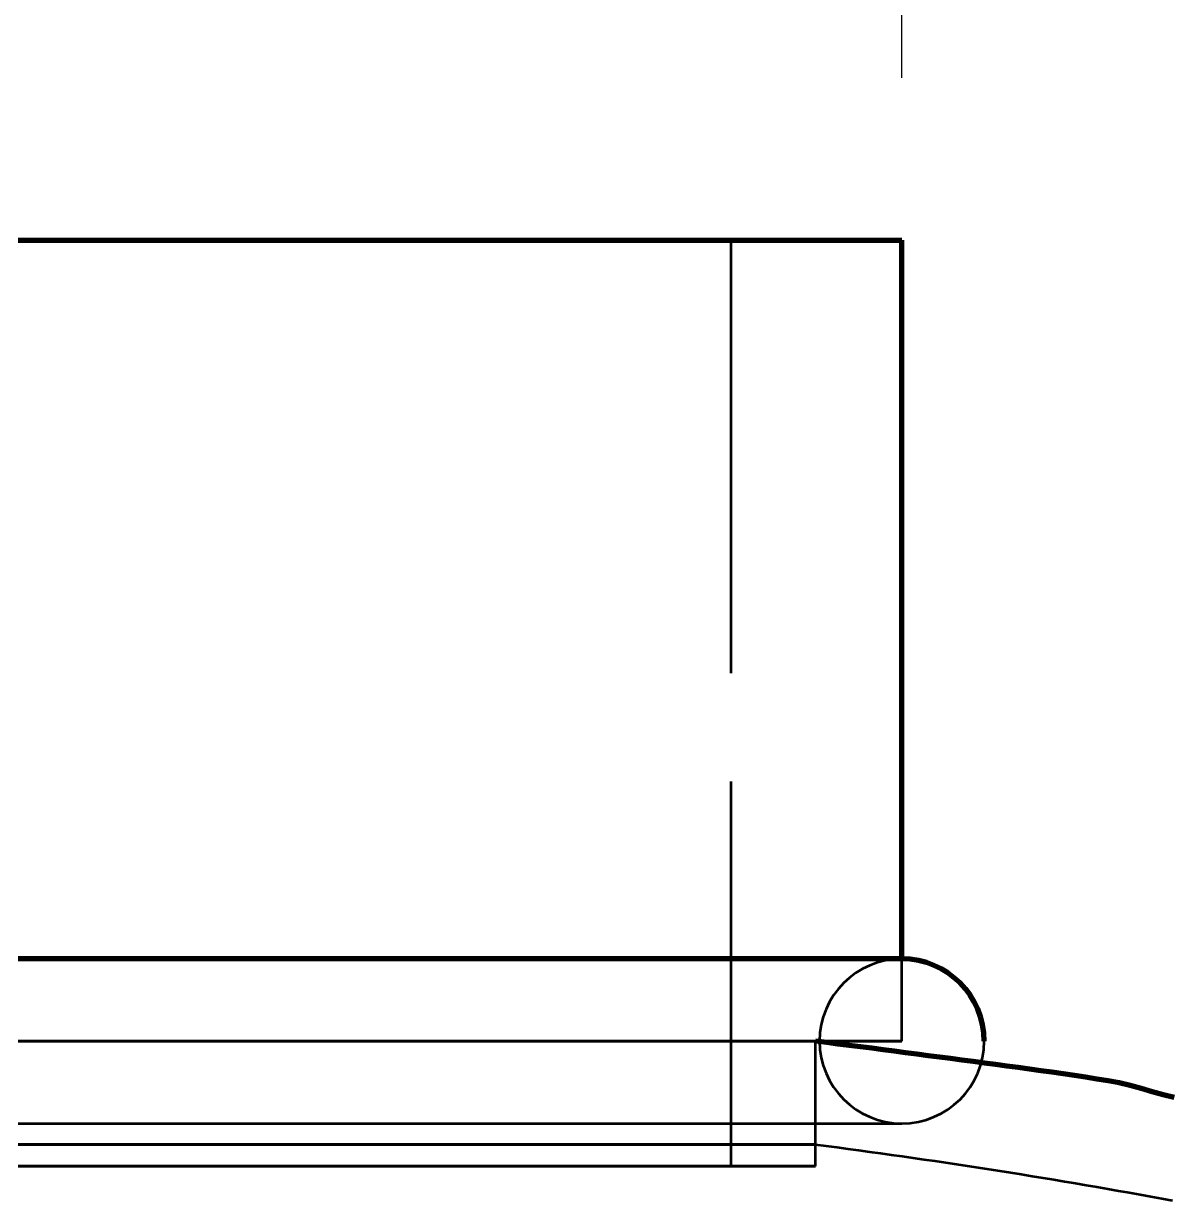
# Model space of a CAD drawing. Header units: millimetres. Extents: x 0 to 1554, y 0 to 420.
# Drawn here: x 117.44 to 128.02, y 355.16 to 366.03 of the extents above; entities that cross this region are included whole.
import ezdxf

# ---------------------------------------------------------------- set-up
doc = ezdxf.new("R2010")
doc.units = ezdxf.units.MM
doc.linetypes.add('IRAM-E-TRAZOS', pattern=[5, 4, -1])
for name, color, linetype, lineweight in [('01-VISIBLE', 7, 'CONTINUOUS', 70), ('02-OCULTA', 4, 'IRAM-E-TRAZOS', 35), ('04-COTA', 3, 'CONTINUOUS', 18)]:
    doc.layers.add(name, color=color, linetype=linetype, lineweight=lineweight)
doc.styles.add('ISO3098', font='isocpeur.ttf')
doc.dimstyles.new('FLAMA-IRAM', dxfattribs={"dimtxt": 3.5, "dimasz": 3.5, "dimexe": 2, "dimexo": 1.5, "dimgap": 1, "dimtad": 1, "dimdec": 1, "dimtxsty": 'ISO3098', "dimblk": 'IRAM_FLECHA', "dimblk1": 'IRAM_FLECHA', "dimblk2": 'IRAM_FLECHA', "dimcen": 2.5, "dimclrd": 256, "dimclre": 256, "dimclrt": 256, "dimazin": 3, "dimtfac": 1, "dimtmove": 0, "dimatfit": 3, "dimlwd": 18, "dimlwe": 18})

# ---------------------------------------------------------------- blocks, each defined once
blk = doc.blocks.new('IRAM_FLECHA')
blk.add_solid([(0, 0), (-1, 0.125), (-1, -0.125)])

msp = doc.modelspace()

# ---------------------------------------------------------------- linework, layer by layer
at = {"layer": '01-VISIBLE'}
msp.add_line((125.55, 357.388), (125.55, 364.028), dxfattribs=at)
for points in [[(117.39, 364.028), (117.47, 364.028), (117.55, 364.028), (117.63, 364.028), (117.71, 364.028), (117.79, 364.028), (117.87, 364.028), (117.95, 364.028), (118.03, 364.028), (118.11, 364.028), (118.19, 364.028), (118.27, 364.028), (118.35, 364.028), (118.43, 364.028), (118.51, 364.028), (118.59, 364.028), (118.67, 364.028), (118.75, 364.028), (118.83, 364.028), (118.91, 364.028), (118.99, 364.028), (119.07, 364.028), (119.15, 364.028), (119.23, 364.028), (119.31, 364.028), (119.39, 364.028), (119.47, 364.028), (119.55, 364.028), (119.63, 364.028), (119.71, 364.028), (119.79, 364.028), (119.87, 364.028), (119.95, 364.028), (120.03, 364.028), (120.11, 364.028), (120.19, 364.028), (120.27, 364.028), (120.35, 364.028), (120.43, 364.028), (120.51, 364.028), (120.59, 364.028), (120.67, 364.028), (120.75, 364.028), (120.83, 364.028), (120.91, 364.028), (120.99, 364.028), (121.07, 364.028), (121.15, 364.028), (121.23, 364.028), (121.31, 364.028), (121.39, 364.028), (121.47, 364.028), (121.55, 364.028), (121.63, 364.028), (121.71, 364.028), (121.79, 364.028), (121.87, 364.028), (121.95, 364.028), (122.03, 364.028), (122.11, 364.028), (122.19, 364.028), (122.27, 364.028), (122.35, 364.028), (122.43, 364.028), (122.51, 364.028), (122.59, 364.028), (122.67, 364.028), (122.75, 364.028), (122.83, 364.028), (122.91, 364.028), (122.99, 364.028), (123.07, 364.028), (123.15, 364.028), (123.23, 364.028), (123.31, 364.028), (123.39, 364.028), (123.47, 364.028), (123.55, 364.028), (123.63, 364.028), (123.71, 364.028), (123.79, 364.028), (123.87, 364.028), (123.95, 364.028), (124.03, 364.028), (124.11, 364.028), (124.19, 364.028), (124.27, 364.028), (124.35, 364.028), (124.43, 364.028), (124.51, 364.028), (124.59, 364.028), (124.67, 364.028), (124.75, 364.028), (124.83, 364.028), (124.91, 364.028), (124.99, 364.028), (125.07, 364.028), (125.15, 364.028), (125.23, 364.028), (125.31, 364.028), (125.39, 364.028), (125.47, 364.028), (125.55, 364.028)], [(125.55, 357.388), (125.47, 357.388), (125.39, 357.388), (125.31, 357.388), (125.23, 357.388), (125.15, 357.388), (125.07, 357.388), (124.99, 357.388), (124.91, 357.388), (124.83, 357.388), (124.75, 357.388), (124.67, 357.388), (124.59, 357.388), (124.51, 357.388), (124.43, 357.388), (124.35, 357.388), (124.27, 357.388), (124.19, 357.388), (124.11, 357.388), (124.03, 357.388), (123.95, 357.388), (123.87, 357.388), (123.79, 357.388), (123.71, 357.388), (123.63, 357.388), (123.55, 357.388), (123.47, 357.388), (123.39, 357.388), (123.31, 357.388), (123.23, 357.388), (123.15, 357.388), (123.07, 357.388), (122.99, 357.388), (122.91, 357.388), (122.83, 357.388), (122.75, 357.388), (122.67, 357.388), (122.59, 357.388), (122.51, 357.388), (122.43, 357.388), (122.35, 357.388), (122.27, 357.388), (122.19, 357.388), (122.11, 357.388), (122.03, 357.388), (121.95, 357.388), (121.87, 357.388), (121.79, 357.388), (121.71, 357.388), (121.63, 357.388), (121.55, 357.388), (121.47, 357.388), (121.39, 357.388), (121.31, 357.388), (121.23, 357.388), (121.15, 357.388), (121.07, 357.388), (120.99, 357.388), (120.91, 357.388), (120.83, 357.388), (120.75, 357.388), (120.67, 357.388), (120.59, 357.388), (120.51, 357.388), (120.43, 357.388), (120.35, 357.388), (120.27, 357.388), (120.19, 357.388), (120.11, 357.388), (120.03, 357.388), (119.95, 357.388), (119.87, 357.388), (119.79, 357.388), (119.71, 357.388), (119.63, 357.388), (119.55, 357.388), (119.47, 357.388), (119.39, 357.388), (119.31, 357.388), (119.23, 357.388), (119.15, 357.388), (119.07, 357.388), (118.99, 357.388), (118.91, 357.388), (118.83, 357.388), (118.75, 357.388), (118.67, 357.388), (118.59, 357.388), (118.51, 357.388), (118.43, 357.388), (118.35, 357.388), (118.27, 357.388), (118.19, 357.388), (118.11, 357.388), (118.03, 357.388), (117.95, 357.388), (117.87, 357.388), (117.79, 357.388), (117.71, 357.388), (117.63, 357.388), (117.55, 357.388), (117.47, 357.388), (117.39, 357.388)], [(128.063, 356.108), (127.962, 356.133), (127.86, 356.161), (127.76, 356.191), (127.659, 356.219), (127.557, 356.242), (127.454, 356.261), (127.35, 356.278), (127.247, 356.295), (127.143, 356.311), (127.039, 356.326), (126.935, 356.341), (126.832, 356.355), (126.728, 356.37), (126.624, 356.384), (126.52, 356.398), (126.416, 356.412), (126.312, 356.426), (126.208, 356.44), (126.104, 356.454), (126, 356.467), (125.896, 356.481), (125.792, 356.494), (125.688, 356.508), (125.584, 356.521), (125.48, 356.535), (125.376, 356.548), (125.272, 356.562), (125.168, 356.575), (125.064, 356.588), (124.96, 356.601), (124.856, 356.615), (124.752, 356.628)]]:
    msp.add_lwpolyline(points, dxfattribs=at)
msp.add_arc((125.55, 356.628), 0.76, 0, 90, dxfattribs=at)
at = {"layer": '02-OCULTA'}
for p, q in [((123.97, 364.028), (123.97, 355.474)), ((125.55, 356.628), (125.55, 357.388)), ((124.75, 356.628), (124.75, 355.674)), ((124.752, 355.474), (124.752, 356.628))]:
    msp.add_line(p, q, dxfattribs=at)
for points in [[(125.55, 364.028), (125.47, 364.028), (125.39, 364.028), (125.31, 364.028), (125.23, 364.028), (125.15, 364.028), (125.07, 364.028), (124.99, 364.028), (124.91, 364.028), (124.83, 364.028), (124.75, 364.028), (124.67, 364.028), (124.59, 364.028), (124.51, 364.028), (124.43, 364.028), (124.35, 364.028), (124.27, 364.028), (124.19, 364.028), (124.11, 364.028), (124.03, 364.028), (123.95, 364.028), (123.87, 364.028), (123.79, 364.028), (123.71, 364.028), (123.63, 364.028), (123.55, 364.028), (123.47, 364.028), (123.39, 364.028), (123.31, 364.028), (123.23, 364.028), (123.15, 364.028), (123.07, 364.028), (122.99, 364.028), (122.91, 364.028), (122.83, 364.028), (122.75, 364.028), (122.67, 364.028), (122.59, 364.028), (122.51, 364.028), (122.43, 364.028), (122.35, 364.028), (122.27, 364.028), (122.19, 364.028), (122.11, 364.028), (122.03, 364.028), (121.95, 364.028), (121.87, 364.028), (121.79, 364.028), (121.71, 364.028), (121.63, 364.028), (121.55, 364.028), (121.47, 364.028), (121.39, 364.028), (121.31, 364.028), (121.23, 364.028), (121.15, 364.028), (121.07, 364.028), (120.99, 364.028), (120.91, 364.028), (120.83, 364.028), (120.75, 364.028), (120.67, 364.028), (120.59, 364.028), (120.51, 364.028), (120.43, 364.028), (120.35, 364.028), (120.27, 364.028), (120.19, 364.028), (120.11, 364.028), (120.03, 364.028), (119.95, 364.028), (119.87, 364.028), (119.79, 364.028), (119.71, 364.028), (119.63, 364.028), (119.55, 364.028), (119.47, 364.028), (119.39, 364.028), (119.31, 364.028), (119.23, 364.028), (119.15, 364.028), (119.07, 364.028), (118.99, 364.028), (118.91, 364.028), (118.83, 364.028), (118.75, 364.028), (118.67, 364.028), (118.59, 364.028), (118.51, 364.028), (118.43, 364.028), (118.35, 364.028), (118.27, 364.028), (118.19, 364.028), (118.11, 364.028), (118.03, 364.028), (117.95, 364.028), (117.87, 364.028), (117.79, 364.028), (117.71, 364.028), (117.63, 364.028), (117.55, 364.028), (117.47, 364.028), (117.39, 364.028)], [(123.97, 364.028), (123.89, 364.028), (123.81, 364.028), (123.729, 364.028), (123.649, 364.028), (123.569, 364.028), (123.489, 364.028), (123.408, 364.028), (123.328, 364.028), (123.248, 364.028), (123.168, 364.028), (123.088, 364.028), (123.007, 364.028), (122.927, 364.028), (122.847, 364.028), (122.767, 364.028), (122.686, 364.028), (122.606, 364.028), (122.526, 364.028), (122.446, 364.028), (122.366, 364.028), (122.285, 364.028), (122.205, 364.028), (122.125, 364.028), (122.045, 364.028), (121.964, 364.028), (121.884, 364.028), (121.804, 364.028), (121.724, 364.028), (121.644, 364.028), (121.563, 364.028), (121.483, 364.028), (121.403, 364.028), (121.323, 364.028), (121.242, 364.028), (121.162, 364.028), (121.082, 364.028), (121.002, 364.028), (120.922, 364.028), (120.841, 364.028), (120.761, 364.028), (120.681, 364.028), (120.601, 364.028), (120.52, 364.028), (120.44, 364.028), (120.36, 364.028), (120.28, 364.028), (120.2, 364.028), (120.119, 364.028), (120.039, 364.028), (119.959, 364.028), (119.879, 364.028), (119.798, 364.028), (119.718, 364.028), (119.638, 364.028), (119.558, 364.028), (119.478, 364.028), (119.397, 364.028), (119.317, 364.028), (119.237, 364.028), (119.157, 364.028), (119.076, 364.028), (118.996, 364.028), (118.916, 364.028), (118.836, 364.028), (118.756, 364.028), (118.675, 364.028), (118.595, 364.028), (118.515, 364.028), (118.435, 364.028), (118.354, 364.028), (118.274, 364.028), (118.194, 364.028), (118.114, 364.028), (118.034, 364.028), (117.953, 364.028), (117.873, 364.028), (117.793, 364.028), (117.713, 364.028), (117.632, 364.028), (117.552, 364.028), (117.472, 364.028), (117.392, 364.028)], [(117.392, 364.028), (117.472, 364.028), (117.552, 364.028), (117.632, 364.028), (117.713, 364.028), (117.793, 364.028), (117.873, 364.028), (117.953, 364.028), (118.034, 364.028), (118.114, 364.028), (118.194, 364.028), (118.274, 364.028), (118.354, 364.028), (118.435, 364.028), (118.515, 364.028), (118.595, 364.028), (118.675, 364.028), (118.756, 364.028), (118.836, 364.028), (118.916, 364.028), (118.996, 364.028), (119.076, 364.028), (119.157, 364.028), (119.237, 364.028), (119.317, 364.028), (119.397, 364.028), (119.478, 364.028), (119.558, 364.028), (119.638, 364.028), (119.718, 364.028), (119.798, 364.028), (119.879, 364.028), (119.959, 364.028), (120.039, 364.028), (120.119, 364.028), (120.2, 364.028), (120.28, 364.028), (120.36, 364.028), (120.44, 364.028), (120.52, 364.028), (120.601, 364.028), (120.681, 364.028), (120.761, 364.028), (120.841, 364.028), (120.922, 364.028), (121.002, 364.028), (121.082, 364.028), (121.162, 364.028), (121.242, 364.028), (121.323, 364.028), (121.403, 364.028), (121.483, 364.028), (121.563, 364.028), (121.644, 364.028), (121.724, 364.028), (121.804, 364.028), (121.884, 364.028), (121.964, 364.028), (122.045, 364.028), (122.125, 364.028), (122.205, 364.028), (122.285, 364.028), (122.366, 364.028), (122.446, 364.028), (122.526, 364.028), (122.606, 364.028), (122.686, 364.028), (122.767, 364.028), (122.847, 364.028), (122.927, 364.028), (123.007, 364.028), (123.088, 364.028), (123.168, 364.028), (123.248, 364.028), (123.328, 364.028), (123.408, 364.028), (123.489, 364.028), (123.569, 364.028), (123.649, 364.028), (123.729, 364.028), (123.81, 364.028), (123.89, 364.028), (123.97, 364.028)], [(125.55, 357.388), (125.47, 357.388), (125.39, 357.388), (125.31, 357.388), (125.23, 357.388), (125.15, 357.388), (125.07, 357.388), (124.99, 357.388), (124.91, 357.388), (124.83, 357.388), (124.75, 357.388), (124.67, 357.388), (124.59, 357.388), (124.51, 357.388), (124.43, 357.388), (124.35, 357.388), (124.27, 357.388), (124.19, 357.388), (124.11, 357.388), (124.03, 357.388), (123.95, 357.388), (123.87, 357.388), (123.79, 357.388), (123.71, 357.388), (123.63, 357.388), (123.55, 357.388), (123.47, 357.388), (123.39, 357.388), (123.31, 357.388), (123.23, 357.388), (123.15, 357.388), (123.07, 357.388), (122.99, 357.388), (122.91, 357.388), (122.83, 357.388), (122.75, 357.388), (122.67, 357.388), (122.59, 357.388), (122.51, 357.388), (122.43, 357.388), (122.35, 357.388), (122.27, 357.388), (122.19, 357.388), (122.11, 357.388), (122.03, 357.388), (121.95, 357.388), (121.87, 357.388), (121.79, 357.388), (121.71, 357.388), (121.63, 357.388), (121.55, 357.388), (121.47, 357.388), (121.39, 357.388), (121.31, 357.388), (121.23, 357.388), (121.15, 357.388), (121.07, 357.388), (120.99, 357.388), (120.91, 357.388), (120.83, 357.388), (120.75, 357.388), (120.67, 357.388), (120.59, 357.388), (120.51, 357.388), (120.43, 357.388), (120.35, 357.388), (120.27, 357.388), (120.19, 357.388), (120.11, 357.388), (120.03, 357.388), (119.95, 357.388), (119.87, 357.388), (119.79, 357.388), (119.71, 357.388), (119.63, 357.388), (119.55, 357.388), (119.47, 357.388), (119.39, 357.388), (119.31, 357.388), (119.23, 357.388), (119.15, 357.388), (119.07, 357.388), (118.99, 357.388), (118.91, 357.388), (118.83, 357.388), (118.75, 357.388), (118.67, 357.388), (118.59, 357.388), (118.51, 357.388), (118.43, 357.388), (118.35, 357.388), (118.27, 357.388), (118.19, 357.388), (118.11, 357.388), (118.03, 357.388), (117.95, 357.388), (117.87, 357.388), (117.79, 357.388), (117.71, 357.388), (117.63, 357.388), (117.55, 357.388), (117.47, 357.388), (117.39, 357.388)], [(124.752, 356.628), (124.672, 356.628), (124.592, 356.628), (124.512, 356.628), (124.432, 356.628), (124.352, 356.628), (124.272, 356.628), (124.192, 356.628), (124.112, 356.628), (124.032, 356.628), (123.952, 356.628), (123.872, 356.628), (123.792, 356.628), (123.712, 356.628), (123.632, 356.628), (123.552, 356.628), (123.472, 356.628), (123.392, 356.628), (123.312, 356.628), (123.232, 356.628), (123.152, 356.628), (123.072, 356.628), (122.992, 356.628), (122.912, 356.628), (122.832, 356.628), (122.751, 356.628), (122.671, 356.628), (122.591, 356.628), (122.511, 356.628), (122.431, 356.628), (122.351, 356.628), (122.271, 356.628), (122.191, 356.628), (122.111, 356.628), (122.031, 356.628), (121.951, 356.628), (121.871, 356.628), (121.791, 356.628), (121.711, 356.628), (121.631, 356.628), (121.551, 356.628), (121.471, 356.628), (121.391, 356.628), (121.311, 356.628), (121.231, 356.628), (121.151, 356.628), (121.071, 356.628), (120.991, 356.628), (120.911, 356.628), (120.831, 356.628), (120.751, 356.628), (120.671, 356.628), (120.591, 356.628), (120.511, 356.628), (120.431, 356.628), (120.351, 356.628), (120.271, 356.628), (120.191, 356.628), (120.111, 356.628), (120.031, 356.628), (119.951, 356.628), (119.871, 356.628), (119.791, 356.628), (119.711, 356.628), (119.631, 356.628), (119.551, 356.628), (119.471, 356.628), (119.391, 356.628), (119.311, 356.628), (119.231, 356.628), (119.151, 356.628), (119.071, 356.628), (118.991, 356.628), (118.911, 356.628), (118.831, 356.628), (118.751, 356.628), (118.67, 356.628), (118.59, 356.628), (118.51, 356.628), (118.43, 356.628), (118.35, 356.628), (118.27, 356.628), (118.19, 356.628), (118.11, 356.628), (118.03, 356.628), (117.95, 356.628), (117.87, 356.628), (117.79, 356.628), (117.71, 356.628), (117.63, 356.628), (117.55, 356.628), (117.47, 356.628), (117.39, 356.628)], [(117.39, 356.628), (117.47, 356.628), (117.55, 356.628), (117.63, 356.628), (117.71, 356.628), (117.79, 356.628), (117.87, 356.628), (117.95, 356.628), (118.03, 356.628), (118.11, 356.628), (118.19, 356.628), (118.27, 356.628), (118.35, 356.628), (118.43, 356.628), (118.51, 356.628), (118.59, 356.628), (118.67, 356.628), (118.751, 356.628), (118.831, 356.628), (118.911, 356.628), (118.991, 356.628), (119.071, 356.628), (119.151, 356.628), (119.231, 356.628), (119.311, 356.628), (119.391, 356.628), (119.471, 356.628), (119.551, 356.628), (119.631, 356.628), (119.711, 356.628), (119.791, 356.628), (119.871, 356.628), (119.951, 356.628), (120.031, 356.628), (120.111, 356.628), (120.191, 356.628), (120.271, 356.628), (120.351, 356.628), (120.431, 356.628), (120.511, 356.628), (120.591, 356.628), (120.671, 356.628), (120.751, 356.628), (120.831, 356.628), (120.911, 356.628), (120.991, 356.628), (121.071, 356.628), (121.151, 356.628), (121.231, 356.628), (121.311, 356.628), (121.391, 356.628), (121.471, 356.628), (121.551, 356.628), (121.631, 356.628), (121.711, 356.628), (121.791, 356.628), (121.871, 356.628), (121.951, 356.628), (122.031, 356.628), (122.111, 356.628), (122.191, 356.628), (122.271, 356.628), (122.351, 356.628), (122.431, 356.628), (122.511, 356.628), (122.591, 356.628), (122.671, 356.628), (122.751, 356.628), (122.832, 356.628), (122.912, 356.628), (122.992, 356.628), (123.072, 356.628), (123.152, 356.628), (123.232, 356.628), (123.312, 356.628), (123.392, 356.628), (123.472, 356.628), (123.552, 356.628), (123.632, 356.628), (123.712, 356.628), (123.792, 356.628), (123.872, 356.628), (123.952, 356.628), (124.032, 356.628), (124.112, 356.628), (124.192, 356.628), (124.272, 356.628), (124.352, 356.628), (124.432, 356.628), (124.512, 356.628), (124.592, 356.628), (124.672, 356.628), (124.752, 356.628)], [(125.55, 356.628), (125.47, 356.628), (125.39, 356.628), (125.31, 356.628), (125.23, 356.628), (125.15, 356.628), (125.07, 356.628), (124.99, 356.628), (124.91, 356.628), (124.83, 356.628), (124.75, 356.628), (124.67, 356.628), (124.59, 356.628), (124.51, 356.628), (124.43, 356.628), (124.35, 356.628), (124.27, 356.628), (124.19, 356.628), (124.11, 356.628), (124.03, 356.628), (123.95, 356.628), (123.87, 356.628), (123.79, 356.628), (123.71, 356.628), (123.63, 356.628), (123.55, 356.628), (123.47, 356.628), (123.39, 356.628), (123.31, 356.628), (123.23, 356.628), (123.15, 356.628), (123.07, 356.628), (122.99, 356.628), (122.91, 356.628), (122.83, 356.628), (122.75, 356.628), (122.67, 356.628), (122.59, 356.628), (122.51, 356.628), (122.43, 356.628), (122.35, 356.628), (122.27, 356.628), (122.19, 356.628), (122.11, 356.628), (122.03, 356.628), (121.95, 356.628), (121.87, 356.628), (121.79, 356.628), (121.71, 356.628), (121.63, 356.628), (121.55, 356.628), (121.47, 356.628), (121.39, 356.628), (121.31, 356.628), (121.23, 356.628), (121.15, 356.628), (121.07, 356.628), (120.99, 356.628), (120.91, 356.628), (120.83, 356.628), (120.75, 356.628), (120.67, 356.628), (120.59, 356.628), (120.51, 356.628), (120.43, 356.628), (120.35, 356.628), (120.27, 356.628), (120.19, 356.628), (120.11, 356.628), (120.03, 356.628), (119.95, 356.628), (119.87, 356.628), (119.79, 356.628), (119.71, 356.628), (119.63, 356.628), (119.55, 356.628), (119.47, 356.628), (119.39, 356.628), (119.31, 356.628), (119.23, 356.628), (119.15, 356.628), (119.07, 356.628), (118.99, 356.628), (118.91, 356.628), (118.83, 356.628), (118.75, 356.628), (118.67, 356.628), (118.59, 356.628), (118.51, 356.628), (118.43, 356.628), (118.35, 356.628), (118.27, 356.628), (118.19, 356.628), (118.11, 356.628), (118.03, 356.628), (117.95, 356.628), (117.87, 356.628), (117.79, 356.628), (117.71, 356.628), (117.63, 356.628), (117.55, 356.628), (117.47, 356.628), (117.39, 356.628)], [(117.39, 356.628), (117.47, 356.628), (117.55, 356.628), (117.63, 356.628), (117.71, 356.628), (117.79, 356.628), (117.87, 356.628), (117.95, 356.628), (118.03, 356.628), (118.11, 356.628), (118.19, 356.628), (118.27, 356.628), (118.35, 356.628), (118.43, 356.628), (118.51, 356.628), (118.59, 356.628), (118.67, 356.628), (118.75, 356.628), (118.83, 356.628), (118.91, 356.628), (118.99, 356.628), (119.07, 356.628), (119.15, 356.628), (119.23, 356.628), (119.31, 356.628), (119.39, 356.628), (119.47, 356.628), (119.55, 356.628), (119.63, 356.628), (119.71, 356.628), (119.79, 356.628), (119.87, 356.628), (119.95, 356.628), (120.03, 356.628), (120.11, 356.628), (120.19, 356.628), (120.27, 356.628), (120.35, 356.628), (120.43, 356.628), (120.51, 356.628), (120.59, 356.628), (120.67, 356.628), (120.75, 356.628), (120.83, 356.628), (120.91, 356.628), (120.99, 356.628), (121.07, 356.628), (121.15, 356.628), (121.23, 356.628), (121.31, 356.628), (121.39, 356.628), (121.47, 356.628), (121.55, 356.628), (121.63, 356.628), (121.71, 356.628), (121.79, 356.628), (121.87, 356.628), (121.95, 356.628), (122.03, 356.628), (122.11, 356.628), (122.19, 356.628), (122.27, 356.628), (122.35, 356.628), (122.43, 356.628), (122.51, 356.628), (122.59, 356.628), (122.67, 356.628), (122.75, 356.628), (122.83, 356.628), (122.91, 356.628), (122.99, 356.628), (123.07, 356.628), (123.15, 356.628), (123.23, 356.628), (123.31, 356.628), (123.39, 356.628), (123.47, 356.628), (123.55, 356.628), (123.63, 356.628), (123.71, 356.628), (123.79, 356.628), (123.87, 356.628), (123.95, 356.628), (124.03, 356.628), (124.11, 356.628), (124.19, 356.628), (124.27, 356.628), (124.35, 356.628), (124.43, 356.628), (124.51, 356.628), (124.59, 356.628), (124.67, 356.628), (124.75, 356.628), (124.83, 356.628), (124.91, 356.628), (124.99, 356.628), (125.07, 356.628), (125.15, 356.628), (125.23, 356.628), (125.31, 356.628), (125.39, 356.628), (125.47, 356.628), (125.55, 356.628)], [(124.75, 356.628), (124.67, 356.628), (124.589, 356.628), (124.509, 356.628), (124.428, 356.628), (124.348, 356.628), (124.268, 356.628), (124.187, 356.628), (124.107, 356.628), (124.026, 356.628), (123.946, 356.628), (123.866, 356.628), (123.785, 356.628), (123.705, 356.628), (123.624, 356.628), (123.544, 356.628), (123.464, 356.628), (123.383, 356.628), (123.303, 356.628), (123.222, 356.628), (123.142, 356.628), (123.062, 356.628), (122.981, 356.628), (122.901, 356.628), (122.82, 356.628), (122.74, 356.628), (122.66, 356.628), (122.579, 356.628), (122.499, 356.628), (122.418, 356.628), (122.338, 356.628), (122.258, 356.628), (122.177, 356.628), (122.097, 356.628), (122.016, 356.628), (121.936, 356.628), (121.856, 356.628), (121.775, 356.628), (121.695, 356.628), (121.614, 356.628), (121.534, 356.628), (121.454, 356.628), (121.373, 356.628), (121.293, 356.628), (121.212, 356.628), (121.132, 356.628), (121.052, 356.628), (120.971, 356.628), (120.891, 356.628), (120.81, 356.628), (120.73, 356.628), (120.649, 356.628), (120.569, 356.628), (120.489, 356.628), (120.408, 356.628), (120.328, 356.628), (120.247, 356.628), (120.167, 356.628), (120.087, 356.628), (120.006, 356.628), (119.926, 356.628), (119.845, 356.628), (119.765, 356.628), (119.685, 356.628), (119.604, 356.628), (119.524, 356.628), (119.443, 356.628), (119.363, 356.628), (119.283, 356.628), (119.202, 356.628), (119.122, 356.628), (119.041, 356.628), (118.961, 356.628), (118.881, 356.628), (118.8, 356.628), (118.72, 356.628), (118.639, 356.628), (118.559, 356.628), (118.479, 356.628), (118.398, 356.628), (118.318, 356.628), (118.237, 356.628), (118.157, 356.628), (118.077, 356.628), (117.996, 356.628), (117.916, 356.628), (117.835, 356.628), (117.755, 356.628), (117.675, 356.628), (117.594, 356.628), (117.514, 356.628), (117.433, 356.628)], [(117.433, 356.628), (117.514, 356.628), (117.594, 356.628), (117.675, 356.628), (117.755, 356.628), (117.835, 356.628), (117.916, 356.628), (117.996, 356.628), (118.077, 356.628), (118.157, 356.628), (118.237, 356.628), (118.318, 356.628), (118.398, 356.628), (118.479, 356.628), (118.559, 356.628), (118.639, 356.628), (118.72, 356.628), (118.8, 356.628), (118.881, 356.628), (118.961, 356.628), (119.041, 356.628), (119.122, 356.628), (119.202, 356.628), (119.283, 356.628), (119.363, 356.628), (119.443, 356.628), (119.524, 356.628), (119.604, 356.628), (119.685, 356.628), (119.765, 356.628), (119.845, 356.628), (119.926, 356.628), (120.006, 356.628), (120.087, 356.628), (120.167, 356.628), (120.247, 356.628), (120.328, 356.628), (120.408, 356.628), (120.489, 356.628), (120.569, 356.628), (120.649, 356.628), (120.73, 356.628), (120.81, 356.628), (120.891, 356.628), (120.971, 356.628), (121.052, 356.628), (121.132, 356.628), (121.212, 356.628), (121.293, 356.628), (121.373, 356.628), (121.454, 356.628), (121.534, 356.628), (121.614, 356.628), (121.695, 356.628), (121.775, 356.628), (121.856, 356.628), (121.936, 356.628), (122.016, 356.628), (122.097, 356.628), (122.177, 356.628), (122.258, 356.628), (122.338, 356.628), (122.418, 356.628), (122.499, 356.628), (122.579, 356.628), (122.66, 356.628), (122.74, 356.628), (122.82, 356.628), (122.901, 356.628), (122.981, 356.628), (123.062, 356.628), (123.142, 356.628), (123.222, 356.628), (123.303, 356.628), (123.383, 356.628), (123.464, 356.628), (123.544, 356.628), (123.624, 356.628), (123.705, 356.628), (123.785, 356.628), (123.866, 356.628), (123.946, 356.628), (124.026, 356.628), (124.107, 356.628), (124.187, 356.628), (124.268, 356.628), (124.348, 356.628), (124.428, 356.628), (124.509, 356.628), (124.589, 356.628), (124.67, 356.628), (124.75, 356.628)], [(124.752, 356.628), (124.752, 356.628), (124.751, 356.628), (124.751, 356.628), (124.751, 356.628), (124.75, 356.628), (124.75, 356.628)], [(117.39, 355.868), (117.47, 355.868), (117.55, 355.868), (117.63, 355.868), (117.71, 355.868), (117.79, 355.868), (117.87, 355.868), (117.95, 355.868), (118.03, 355.868), (118.11, 355.868), (118.19, 355.868), (118.27, 355.868), (118.35, 355.868), (118.43, 355.868), (118.51, 355.868), (118.59, 355.868), (118.67, 355.868), (118.75, 355.868), (118.83, 355.868), (118.91, 355.868), (118.99, 355.868), (119.07, 355.868), (119.15, 355.868), (119.23, 355.868), (119.31, 355.868), (119.39, 355.868), (119.47, 355.868), (119.55, 355.868), (119.63, 355.868), (119.71, 355.868), (119.79, 355.868), (119.87, 355.868), (119.95, 355.868), (120.03, 355.868), (120.11, 355.868), (120.19, 355.868), (120.27, 355.868), (120.35, 355.868), (120.43, 355.868), (120.51, 355.868), (120.59, 355.868), (120.67, 355.868), (120.75, 355.868), (120.83, 355.868), (120.91, 355.868), (120.99, 355.868), (121.07, 355.868), (121.15, 355.868), (121.23, 355.868), (121.31, 355.868), (121.39, 355.868), (121.47, 355.868), (121.55, 355.868), (121.63, 355.868), (121.71, 355.868), (121.79, 355.868), (121.87, 355.868), (121.95, 355.868), (122.03, 355.868), (122.11, 355.868), (122.19, 355.868), (122.27, 355.868), (122.35, 355.868), (122.43, 355.868), (122.51, 355.868), (122.59, 355.868), (122.67, 355.868), (122.75, 355.868), (122.83, 355.868), (122.91, 355.868), (122.99, 355.868), (123.07, 355.868), (123.15, 355.868), (123.23, 355.868), (123.31, 355.868), (123.39, 355.868), (123.47, 355.868), (123.55, 355.868), (123.63, 355.868), (123.71, 355.868), (123.79, 355.868), (123.87, 355.868), (123.95, 355.868), (124.03, 355.868), (124.11, 355.868), (124.19, 355.868), (124.27, 355.868), (124.35, 355.868), (124.43, 355.868), (124.51, 355.868), (124.59, 355.868), (124.67, 355.868), (124.75, 355.868), (124.83, 355.868), (124.91, 355.868), (124.99, 355.868), (125.07, 355.868), (125.15, 355.868), (125.23, 355.868), (125.31, 355.868), (125.39, 355.868), (125.47, 355.868), (125.55, 355.868)], [(117.39, 355.868), (117.47, 355.868), (117.55, 355.868), (117.63, 355.868), (117.71, 355.868), (117.79, 355.868), (117.87, 355.868), (117.95, 355.868), (118.03, 355.868), (118.11, 355.868), (118.19, 355.868), (118.27, 355.868), (118.35, 355.868), (118.43, 355.868), (118.51, 355.868), (118.59, 355.868), (118.67, 355.868), (118.75, 355.868), (118.83, 355.868), (118.91, 355.868), (118.99, 355.868), (119.07, 355.868), (119.15, 355.868), (119.23, 355.868), (119.31, 355.868), (119.39, 355.868), (119.47, 355.868), (119.55, 355.868), (119.63, 355.868), (119.71, 355.868), (119.79, 355.868), (119.87, 355.868), (119.95, 355.868), (120.03, 355.868), (120.11, 355.868), (120.19, 355.868), (120.27, 355.868), (120.35, 355.868), (120.43, 355.868), (120.51, 355.868), (120.59, 355.868), (120.67, 355.868), (120.75, 355.868), (120.83, 355.868), (120.91, 355.868), (120.99, 355.868), (121.07, 355.868), (121.15, 355.868), (121.23, 355.868), (121.31, 355.868), (121.39, 355.868), (121.47, 355.868), (121.55, 355.868), (121.63, 355.868), (121.71, 355.868), (121.79, 355.868), (121.87, 355.868), (121.95, 355.868), (122.03, 355.868), (122.11, 355.868), (122.19, 355.868), (122.27, 355.868), (122.35, 355.868), (122.43, 355.868), (122.51, 355.868), (122.59, 355.868), (122.67, 355.868), (122.75, 355.868), (122.83, 355.868), (122.91, 355.868), (122.99, 355.868), (123.07, 355.868), (123.15, 355.868), (123.23, 355.868), (123.31, 355.868), (123.39, 355.868), (123.47, 355.868), (123.55, 355.868), (123.63, 355.868), (123.71, 355.868), (123.79, 355.868), (123.87, 355.868), (123.95, 355.868), (124.03, 355.868), (124.11, 355.868), (124.19, 355.868), (124.27, 355.868), (124.35, 355.868), (124.43, 355.868), (124.51, 355.868), (124.59, 355.868), (124.67, 355.868), (124.75, 355.868), (124.83, 355.868), (124.91, 355.868), (124.99, 355.868), (125.07, 355.868), (125.15, 355.868), (125.23, 355.868), (125.31, 355.868), (125.39, 355.868), (125.47, 355.868), (125.55, 355.868)], [(124.75, 355.674), (124.67, 355.674), (124.59, 355.674), (124.51, 355.674), (124.43, 355.674), (124.35, 355.674), (124.27, 355.674), (124.19, 355.674), (124.11, 355.674), (124.03, 355.674), (123.95, 355.674), (123.87, 355.674), (123.79, 355.674), (123.71, 355.674), (123.63, 355.674), (123.55, 355.674), (123.47, 355.674), (123.39, 355.674), (123.31, 355.674), (123.23, 355.674), (123.15, 355.674), (123.07, 355.674), (122.99, 355.674), (122.91, 355.674), (122.83, 355.674), (122.75, 355.674), (122.67, 355.674), (122.59, 355.674), (122.51, 355.674), (122.43, 355.674), (122.35, 355.674), (122.27, 355.674), (122.19, 355.674), (122.11, 355.674), (122.03, 355.674), (121.95, 355.674), (121.87, 355.674), (121.79, 355.674), (121.71, 355.674), (121.63, 355.674), (121.55, 355.674), (121.47, 355.674), (121.39, 355.674), (121.31, 355.674), (121.23, 355.674), (121.15, 355.674), (121.07, 355.674), (120.99, 355.674), (120.91, 355.674), (120.83, 355.674), (120.75, 355.674), (120.67, 355.674), (120.59, 355.674), (120.51, 355.674), (120.43, 355.674), (120.35, 355.674), (120.27, 355.674), (120.19, 355.674), (120.11, 355.674), (120.03, 355.674), (119.95, 355.674), (119.87, 355.674), (119.79, 355.674), (119.71, 355.674), (119.63, 355.674), (119.55, 355.674), (119.47, 355.674), (119.39, 355.674), (119.31, 355.674), (119.23, 355.674), (119.15, 355.674), (119.07, 355.674), (118.99, 355.674), (118.91, 355.674), (118.83, 355.674), (118.75, 355.674), (118.67, 355.674), (118.59, 355.674), (118.51, 355.674), (118.43, 355.674), (118.35, 355.674), (118.27, 355.674), (118.19, 355.674), (118.11, 355.674), (118.03, 355.674), (117.95, 355.674), (117.87, 355.674), (117.79, 355.674), (117.71, 355.674), (117.63, 355.674), (117.55, 355.674), (117.47, 355.674), (117.39, 355.674)], [(117.39, 355.674), (117.47, 355.674), (117.55, 355.674), (117.63, 355.674), (117.71, 355.674), (117.79, 355.674), (117.87, 355.674), (117.95, 355.674), (118.03, 355.674), (118.11, 355.674), (118.19, 355.674), (118.27, 355.674), (118.35, 355.674), (118.43, 355.674), (118.51, 355.674), (118.59, 355.674), (118.67, 355.674), (118.75, 355.674), (118.83, 355.674), (118.91, 355.674), (118.99, 355.674), (119.07, 355.674), (119.15, 355.674), (119.23, 355.674), (119.31, 355.674), (119.39, 355.674), (119.47, 355.674), (119.55, 355.674), (119.63, 355.674), (119.71, 355.674), (119.79, 355.674), (119.87, 355.674), (119.95, 355.674), (120.03, 355.674), (120.11, 355.674), (120.19, 355.674), (120.27, 355.674), (120.35, 355.674), (120.43, 355.674), (120.51, 355.674), (120.59, 355.674), (120.67, 355.674), (120.75, 355.674), (120.83, 355.674), (120.91, 355.674), (120.99, 355.674), (121.07, 355.674), (121.15, 355.674), (121.23, 355.674), (121.31, 355.674), (121.39, 355.674), (121.47, 355.674), (121.55, 355.674), (121.63, 355.674), (121.71, 355.674), (121.79, 355.674), (121.87, 355.674), (121.95, 355.674), (122.03, 355.674), (122.11, 355.674), (122.19, 355.674), (122.27, 355.674), (122.35, 355.674), (122.43, 355.674), (122.51, 355.674), (122.59, 355.674), (122.67, 355.674), (122.75, 355.674), (122.83, 355.674), (122.91, 355.674), (122.99, 355.674), (123.07, 355.674), (123.15, 355.674), (123.23, 355.674), (123.31, 355.674), (123.39, 355.674), (123.47, 355.674), (123.55, 355.674), (123.63, 355.674), (123.71, 355.674), (123.79, 355.674), (123.87, 355.674), (123.95, 355.674), (124.03, 355.674), (124.11, 355.674), (124.19, 355.674), (124.27, 355.674), (124.35, 355.674), (124.43, 355.674), (124.51, 355.674), (124.59, 355.674), (124.67, 355.674), (124.75, 355.674)], [(124.75, 355.674), (124.85, 355.661), (124.951, 355.648), (125.051, 355.634), (125.151, 355.621), (125.252, 355.607), (125.352, 355.593), (125.452, 355.579), (125.552, 355.565), (125.652, 355.551), (125.753, 355.536), (125.853, 355.522), (125.953, 355.507), (126.053, 355.492), (126.153, 355.477), (126.253, 355.461), (126.353, 355.446), (126.453, 355.43), (126.553, 355.414), (126.653, 355.398), (126.753, 355.382), (126.853, 355.366), (126.952, 355.349), (127.052, 355.333), (127.152, 355.316), (127.252, 355.299), (127.351, 355.282), (127.451, 355.264), (127.551, 355.247), (127.65, 355.229), (127.75, 355.211), (127.85, 355.193), (127.949, 355.175), (128.049, 355.157)], [(124.752, 355.474), (124.672, 355.474), (124.592, 355.474), (124.512, 355.474), (124.432, 355.474), (124.352, 355.474), (124.272, 355.474), (124.192, 355.474), (124.112, 355.474), (124.032, 355.474), (123.952, 355.474), (123.872, 355.474), (123.792, 355.474), (123.712, 355.474), (123.632, 355.474), (123.552, 355.474), (123.472, 355.474), (123.392, 355.474), (123.312, 355.474), (123.232, 355.474), (123.152, 355.474), (123.072, 355.474), (122.992, 355.474), (122.912, 355.474), (122.832, 355.474), (122.751, 355.474), (122.671, 355.474), (122.591, 355.474), (122.511, 355.474), (122.431, 355.474), (122.351, 355.474), (122.271, 355.474), (122.191, 355.474), (122.111, 355.474), (122.031, 355.474), (121.951, 355.474), (121.871, 355.474), (121.791, 355.474), (121.711, 355.474), (121.631, 355.474), (121.551, 355.474), (121.471, 355.474), (121.391, 355.474), (121.311, 355.474), (121.231, 355.474), (121.151, 355.474), (121.071, 355.474), (120.991, 355.474), (120.911, 355.474), (120.831, 355.474), (120.751, 355.474), (120.671, 355.474), (120.591, 355.474), (120.511, 355.474), (120.431, 355.474), (120.351, 355.474), (120.271, 355.474), (120.191, 355.474), (120.111, 355.474), (120.031, 355.474), (119.951, 355.474), (119.871, 355.474), (119.791, 355.474), (119.711, 355.474), (119.631, 355.474), (119.551, 355.474), (119.471, 355.474), (119.391, 355.474), (119.311, 355.474), (119.231, 355.474), (119.151, 355.474), (119.071, 355.474), (118.991, 355.474), (118.911, 355.474), (118.831, 355.474), (118.751, 355.474), (118.67, 355.474), (118.59, 355.474), (118.51, 355.474), (118.43, 355.474), (118.35, 355.474), (118.27, 355.474), (118.19, 355.474), (118.11, 355.474), (118.03, 355.474), (117.95, 355.474), (117.87, 355.474), (117.79, 355.474), (117.71, 355.474), (117.63, 355.474), (117.55, 355.474), (117.47, 355.474), (117.39, 355.474)], [(117.39, 355.474), (117.47, 355.474), (117.55, 355.474), (117.63, 355.474), (117.71, 355.474), (117.79, 355.474), (117.87, 355.474), (117.95, 355.474), (118.03, 355.474), (118.11, 355.474), (118.19, 355.474), (118.27, 355.474), (118.35, 355.474), (118.43, 355.474), (118.51, 355.474), (118.59, 355.474), (118.67, 355.474), (118.751, 355.474), (118.831, 355.474), (118.911, 355.474), (118.991, 355.474), (119.071, 355.474), (119.151, 355.474), (119.231, 355.474), (119.311, 355.474), (119.391, 355.474), (119.471, 355.474), (119.551, 355.474), (119.631, 355.474), (119.711, 355.474), (119.791, 355.474), (119.871, 355.474), (119.951, 355.474), (120.031, 355.474), (120.111, 355.474), (120.191, 355.474), (120.271, 355.474), (120.351, 355.474), (120.431, 355.474), (120.511, 355.474), (120.591, 355.474), (120.671, 355.474), (120.751, 355.474), (120.831, 355.474), (120.911, 355.474), (120.991, 355.474), (121.071, 355.474), (121.151, 355.474), (121.231, 355.474), (121.311, 355.474), (121.391, 355.474), (121.471, 355.474), (121.551, 355.474), (121.631, 355.474), (121.711, 355.474), (121.791, 355.474), (121.871, 355.474), (121.951, 355.474), (122.031, 355.474), (122.111, 355.474), (122.191, 355.474), (122.271, 355.474), (122.351, 355.474), (122.431, 355.474), (122.511, 355.474), (122.591, 355.474), (122.671, 355.474), (122.751, 355.474), (122.832, 355.474), (122.912, 355.474), (122.992, 355.474), (123.072, 355.474), (123.152, 355.474), (123.232, 355.474), (123.312, 355.474), (123.392, 355.474), (123.472, 355.474), (123.552, 355.474), (123.632, 355.474), (123.712, 355.474), (123.792, 355.474), (123.872, 355.474), (123.952, 355.474), (124.032, 355.474), (124.112, 355.474), (124.192, 355.474), (124.272, 355.474), (124.352, 355.474), (124.432, 355.474), (124.512, 355.474), (124.592, 355.474), (124.672, 355.474), (124.752, 355.474)], [(123.97, 355.474), (123.89, 355.474), (123.81, 355.474), (123.729, 355.474), (123.649, 355.474), (123.569, 355.474), (123.489, 355.474), (123.408, 355.474), (123.328, 355.474), (123.248, 355.474), (123.168, 355.474), (123.088, 355.474), (123.007, 355.474), (122.927, 355.474), (122.847, 355.474), (122.767, 355.474), (122.686, 355.474), (122.606, 355.474), (122.526, 355.474), (122.446, 355.474), (122.366, 355.474), (122.285, 355.474), (122.205, 355.474), (122.125, 355.474), (122.045, 355.474), (121.964, 355.474), (121.884, 355.474), (121.804, 355.474), (121.724, 355.474), (121.644, 355.474), (121.563, 355.474), (121.483, 355.474), (121.403, 355.474), (121.323, 355.474), (121.242, 355.474), (121.162, 355.474), (121.082, 355.474), (121.002, 355.474), (120.922, 355.474), (120.841, 355.474), (120.761, 355.474), (120.681, 355.474), (120.601, 355.474), (120.52, 355.474), (120.44, 355.474), (120.36, 355.474), (120.28, 355.474), (120.2, 355.474), (120.119, 355.474), (120.039, 355.474), (119.959, 355.474), (119.879, 355.474), (119.798, 355.474), (119.718, 355.474), (119.638, 355.474), (119.558, 355.474), (119.478, 355.474), (119.397, 355.474), (119.317, 355.474), (119.237, 355.474), (119.157, 355.474), (119.076, 355.474), (118.996, 355.474), (118.916, 355.474), (118.836, 355.474), (118.756, 355.474), (118.675, 355.474), (118.595, 355.474), (118.515, 355.474), (118.435, 355.474), (118.354, 355.474), (118.274, 355.474), (118.194, 355.474), (118.114, 355.474), (118.034, 355.474), (117.953, 355.474), (117.873, 355.474), (117.793, 355.474), (117.713, 355.474), (117.632, 355.474), (117.552, 355.474), (117.472, 355.474), (117.392, 355.474)], [(117.392, 355.474), (117.472, 355.474), (117.552, 355.474), (117.632, 355.474), (117.713, 355.474), (117.793, 355.474), (117.873, 355.474), (117.953, 355.474), (118.034, 355.474), (118.114, 355.474), (118.194, 355.474), (118.274, 355.474), (118.354, 355.474), (118.435, 355.474), (118.515, 355.474), (118.595, 355.474), (118.675, 355.474), (118.756, 355.474), (118.836, 355.474), (118.916, 355.474), (118.996, 355.474), (119.076, 355.474), (119.157, 355.474), (119.237, 355.474), (119.317, 355.474), (119.397, 355.474), (119.478, 355.474), (119.558, 355.474), (119.638, 355.474), (119.718, 355.474), (119.798, 355.474), (119.879, 355.474), (119.959, 355.474), (120.039, 355.474), (120.119, 355.474), (120.2, 355.474), (120.28, 355.474), (120.36, 355.474), (120.44, 355.474), (120.52, 355.474), (120.601, 355.474), (120.681, 355.474), (120.761, 355.474), (120.841, 355.474), (120.922, 355.474), (121.002, 355.474), (121.082, 355.474), (121.162, 355.474), (121.242, 355.474), (121.323, 355.474), (121.403, 355.474), (121.483, 355.474), (121.563, 355.474), (121.644, 355.474), (121.724, 355.474), (121.804, 355.474), (121.884, 355.474), (121.964, 355.474), (122.045, 355.474), (122.125, 355.474), (122.205, 355.474), (122.285, 355.474), (122.366, 355.474), (122.446, 355.474), (122.526, 355.474), (122.606, 355.474), (122.686, 355.474), (122.767, 355.474), (122.847, 355.474), (122.927, 355.474), (123.007, 355.474), (123.088, 355.474), (123.168, 355.474), (123.248, 355.474), (123.328, 355.474), (123.408, 355.474), (123.489, 355.474), (123.569, 355.474), (123.649, 355.474), (123.729, 355.474), (123.81, 355.474), (123.89, 355.474), (123.97, 355.474)]]:
    msp.add_lwpolyline(points, dxfattribs=at)
msp.add_arc((125.55, 356.628), 0.76, 90, 0, dxfattribs=at)

# ---------------------------------------------------------------- dimensions: what is measured, and where the dimension line sits
at = {"layer": '04-COTA'}
msp.add_linear_dim(base=(107.95, 372.028), p1=(107.95, 364.028), p2=(125.55, 364.028), dimstyle='FLAMA-IRAM', override={"dimlfac": 5, "dimpost": '%%c<>'}, dxfattribs=at).render()

doc.saveas('drawing.dxf')
